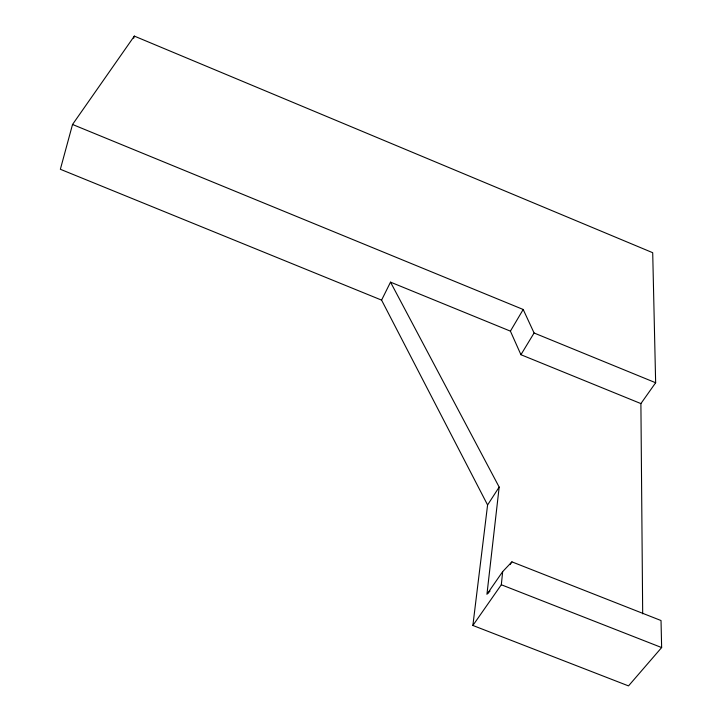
<?xml version="1.0" encoding="UTF-8"?>
<svg xmlns="http://www.w3.org/2000/svg" width="722" height="722" viewBox="0 0 722 722"><rect width="100%" height="100%" fill="white"/><g stroke="black" fill="none" stroke-linecap="round" stroke-linejoin="round"><path stroke-width="1.08" d="M472.874 625.46L501.321 584.757L502.674 571.616L511.934 561.86L661.027 620.532L661.641 647.562L628.51 685.9L472.874 625.46L487.585 504.967L499.173 487.088L390.521 282.14L381.586 300.117L487.585 504.967M499.173 487.088L486.944 594.314L502.674 571.616M642.688 613.844L640.901 403.589L655.648 382.75L652.706 252.709L134.328 36.1L72.534 124.473L60.359 169.273L381.586 300.117M133.696 38.248L134.328 36.1M640.901 403.589L520.932 354.71L510.409 331.145L523.197 309.485L72.534 124.473M520.932 354.71L534.09 332.995L523.197 309.485M510.048 564.577L511.934 561.86M487.72 593.502L490.039 591.038M501.321 584.757L661.641 647.562M534.09 332.995L655.648 382.75M390.521 282.14L510.409 331.145"/></g></svg>
